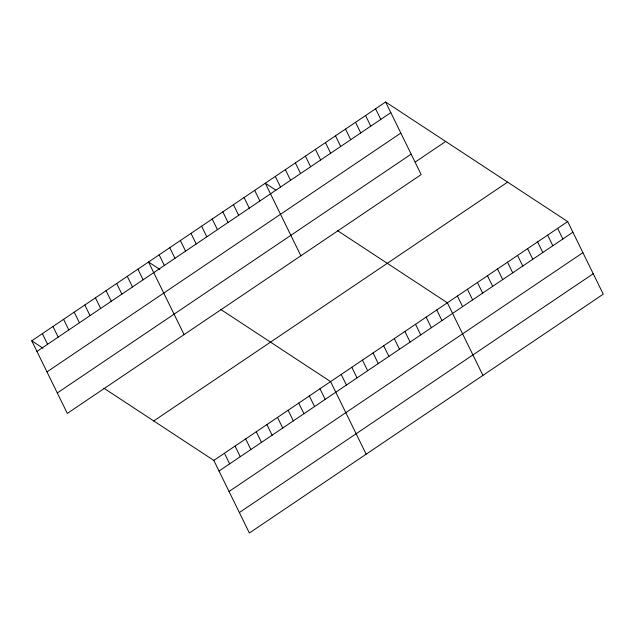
<?xml version="1.0" encoding="UTF-8"?>
<svg xmlns="http://www.w3.org/2000/svg" width="635" height="635" viewBox="0 0 635 635"><rect width="100%" height="100%" fill="white"/><g stroke="black" fill="none" stroke-linecap="round" stroke-linejoin="round"><path stroke-width="0.95" d="M385.62 102.005L421.18 174.593L67.31 413.409L31.75 340.82L385.62 102.005L567.69 221.591L603.25 294.18L249.38 532.995L213.82 460.407L103.894 388.207M36.957 351.441L390.819 112.625M46.974 371.888L400.836 133.072M57.293 392.962L411.162 154.146M415.623 161.766L445.699 141.47M153.741 420.942L507.603 182.126M213.82 460.407L567.69 221.591M219.027 471.027L572.897 232.212M229.044 491.482L582.914 252.659M239.363 512.548L593.233 273.733M275.82 190.111L265.303 183.205L300.863 255.786M337.447 230.584L447.373 302.792L482.933 375.372M159.79 269.415L148.526 262.009L184.086 334.597M220.67 309.396L330.597 381.603L366.157 454.184M31.75 340.82L43.013 348.218M557.665 228.362L562.864 238.982M547.64 235.125L552.839 245.745M537.615 241.895L542.814 252.516M527.582 248.658L532.789 259.278M517.557 255.421L522.764 266.049M507.532 262.191L512.739 272.812M497.507 268.954L502.714 279.583M487.482 275.725L492.681 286.345M477.456 282.488L482.656 293.116M467.431 289.258L472.631 299.879M375.595 108.775L380.794 119.396M457.398 296.021L462.605 306.641M365.57 115.538L370.769 126.159M355.536 122.301L360.743 132.929M436.761 309.951L441.96 320.58M345.511 129.072L350.718 139.692M426.141 317.119L431.348 327.739M335.486 135.834L340.693 146.463M415.528 324.287L420.727 334.907M325.461 142.605L330.668 153.225M404.908 331.446L410.115 342.067M315.436 149.368L320.635 159.988M305.411 156.139L310.61 166.759M394.295 338.614L399.494 349.234M295.386 162.901L300.585 173.522M383.675 345.773L388.882 356.402M285.353 169.672L290.56 180.292M373.062 352.941L378.269 363.561M275.328 176.435L280.535 187.055M362.45 360.108L367.649 370.729M351.83 367.268L357.037 377.888M254.691 190.365L259.89 200.985M341.217 374.436L346.416 385.056M244.07 197.533L249.277 208.153M233.458 204.7L238.657 215.321M319.984 388.763L325.183 399.383M222.837 211.86L228.044 222.48M309.364 395.93L314.571 406.551M212.225 219.027L217.424 229.648M298.752 403.09L303.951 413.718M201.605 226.187L206.812 236.815M288.131 410.258L293.338 420.878M190.992 233.355L196.191 243.975M277.519 417.425L282.718 428.046M180.372 240.522L185.579 251.142M266.898 424.585L272.105 435.205M169.759 247.682L174.958 258.302M256.286 431.752L261.493 442.373M159.139 254.849L164.346 265.47M245.674 438.912L250.873 449.54M235.053 446.08L240.26 456.7M137.914 269.176L143.113 279.797M224.441 453.247L229.64 463.867M127.294 276.344L132.501 286.964M116.681 283.504L121.88 294.124M106.061 290.671L111.268 301.292M95.448 297.839L100.647 308.459M84.828 304.998L90.035 315.619M74.216 312.166L79.415 322.786M63.595 319.326L68.802 329.946M52.983 326.493L58.182 337.114M42.362 333.661L47.569 344.281"/></g></svg>
